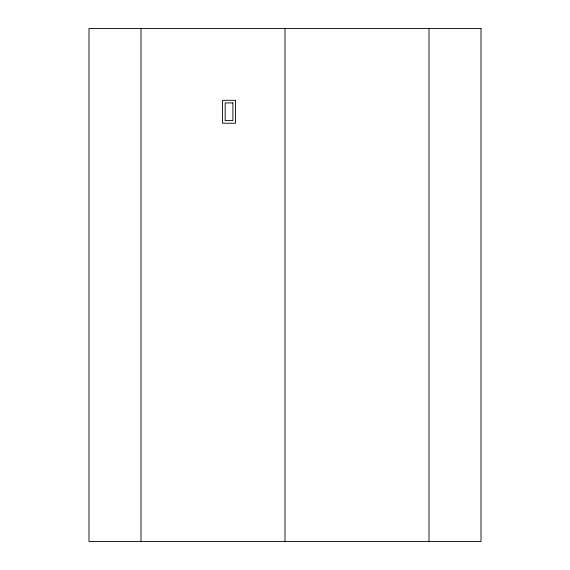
<?xml version="1.0" encoding="UTF-8"?>
<svg xmlns="http://www.w3.org/2000/svg" width="570" height="570" viewBox="0 0 570 570"><rect width="100%" height="100%" fill="white"/><g stroke="black" fill="none" stroke-linecap="round" stroke-linejoin="round"><path stroke-width="0.85" d="M429.011 28.5L429.011 541.5M285 28.5L285 541.5M140.989 28.5L140.989 541.5M481.016 28.5L88.984 28.5L88.984 541.5L481.016 541.5L481.016 28.5M235.538 100.299L222.542 100.299L222.542 123.22L235.538 123.22L235.538 100.299M232.909 102.928L225.171 102.928L225.171 120.591L232.909 120.591L232.909 102.928"/></g></svg>
